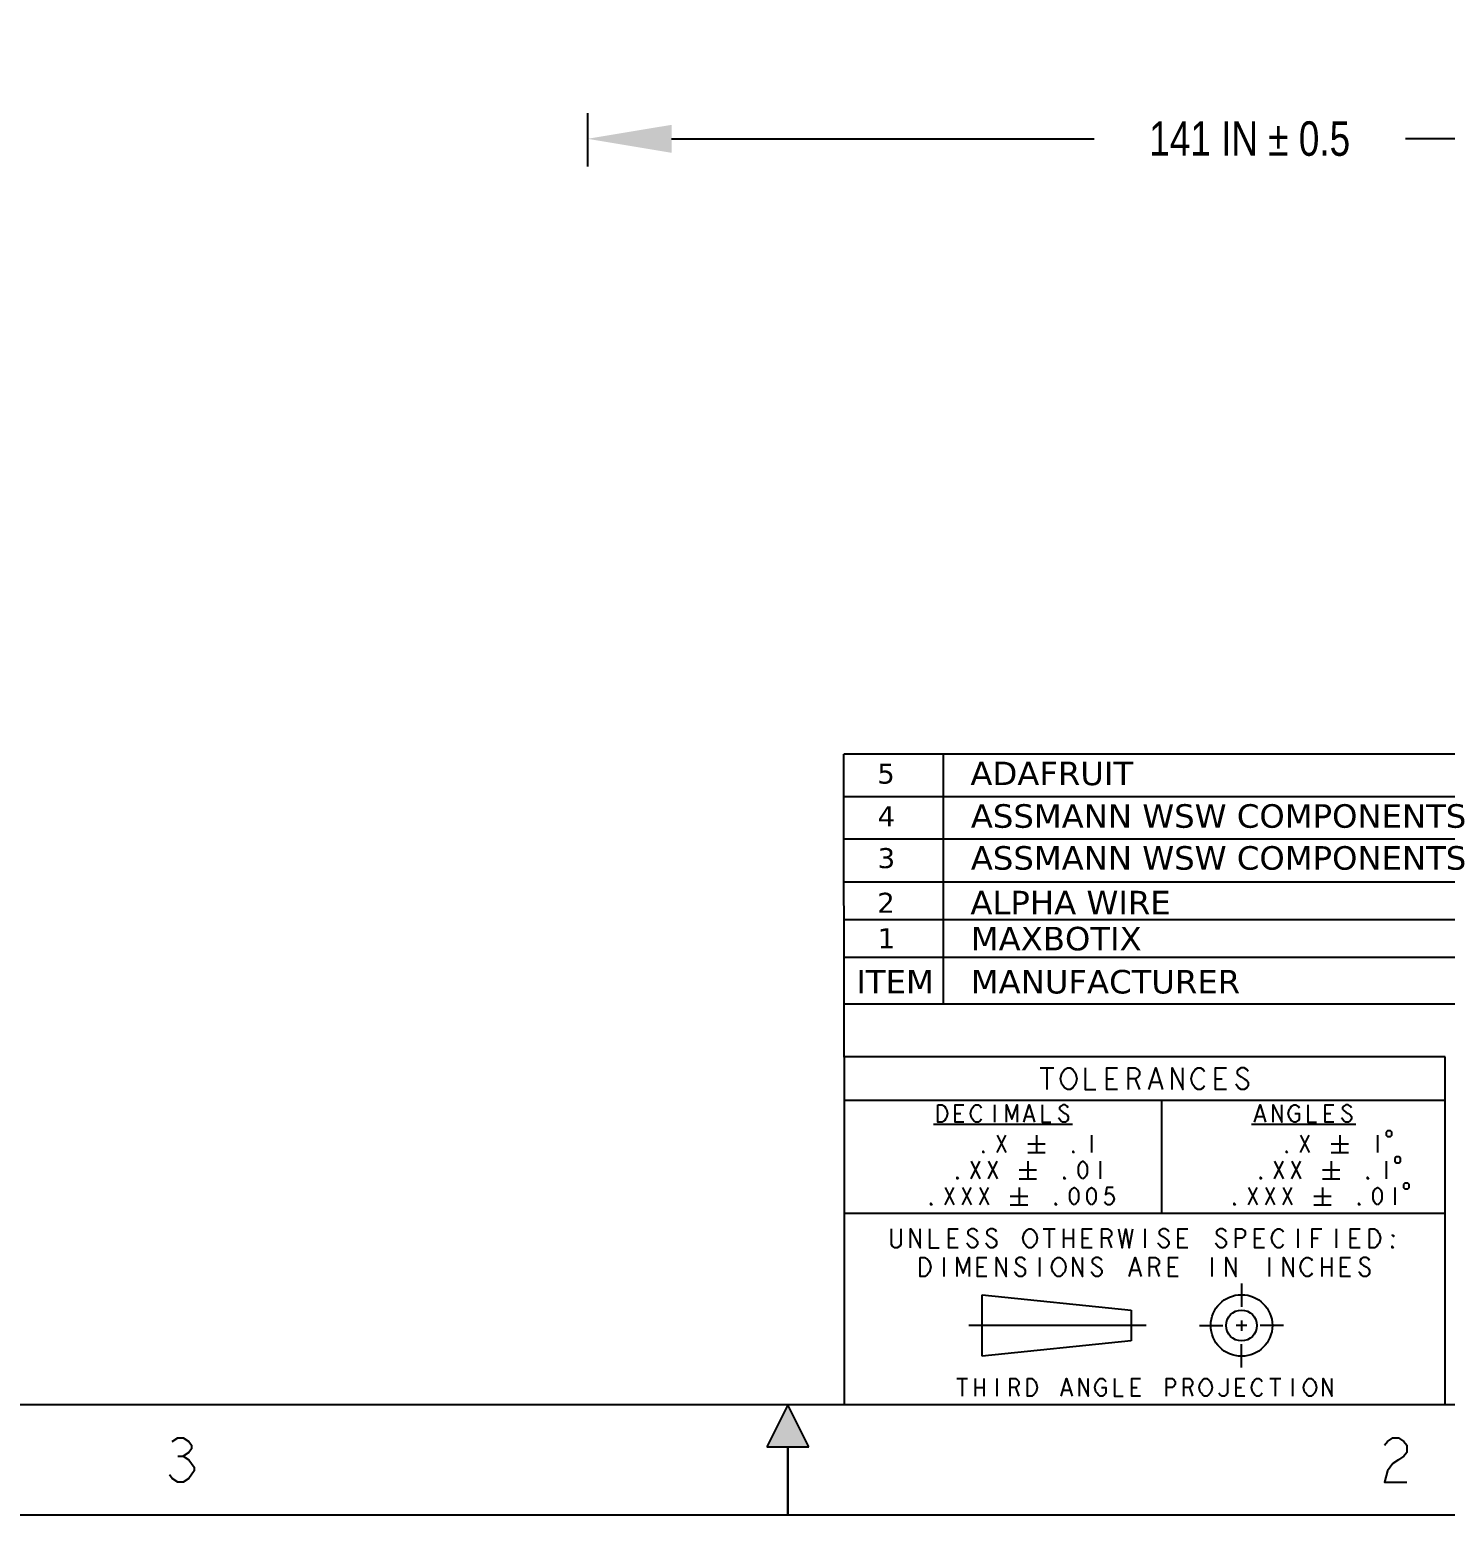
# Model space of a CAD drawing. Extents: x 0 to 22, y 0 to 17.
# Drawn here: x 7.57 to 13.98, y -0.01 to 6.73 of the extents above; entities that cross this region are included whole.
import ezdxf
from ezdxf.lldxf.tags import DXFTag

# ---------------------------------------------------------------- set-up
doc = ezdxf.new("R2010")
doc.units = 0
doc.header["$LTSCALE"] = 1.21
doc.header["$MEASUREMENT"] = 0
doc.header["$PDMODE"] = 3
doc.header["$PDSIZE"] = 0.3125
doc.layers.add('DEFAULT_1', color=7, linetype='CENTER')
doc.styles.add('BEC', font='verdana.ttf')
doc.styles.get("Standard").update_dxf_attribs({"font": 'txt', "width": 0.8})
tags = doc.linetypes.add('CENTER', pattern=[0.6, 0.375, -0.075, 0.075, -0.075]).pattern_tags.tags
tags[10:11] = [DXFTag(74, 4), DXFTag(75, 0), DXFTag(340, '0'), DXFTag(46, 1.0), DXFTag(50, 0.0), DXFTag(44, 0.0), DXFTag(45, 0.0)]
tags[8:9] = [DXFTag(74, 4), DXFTag(75, 0), DXFTag(340, '0'), DXFTag(46, 1.0), DXFTag(50, 0.0), DXFTag(44, 0.0), DXFTag(45, 0.0)]
tags[6:7] = [DXFTag(74, 4), DXFTag(75, 0), DXFTag(340, '0'), DXFTag(46, 1.0), DXFTag(50, 0.0), DXFTag(44, 0.0), DXFTag(45, 0.0)]
tags[4:5] = [DXFTag(74, 4), DXFTag(75, 0), DXFTag(340, '0'), DXFTag(46, 1.0), DXFTag(50, 0.0), DXFTag(44, 0.0), DXFTag(45, 0.0)]
doc.dimstyles.get("Standard").update_dxf_attribs({"dimtxt": 0.15625, "dimasz": 0.1875, "dimexe": 0.396, "dimexo": 0.1375, "dimgap": 0.09, "dimtad": 0, "dimtih": 1, "dimtoh": 1, "dimdec": 4, "dimzin": 0, "dimdsep": 46, "dimtxsty": 'Standard', "dimcen": 0.198, "dimadec": 0, "dimazin": 0, "dimtfac": 1, "dimtdec": 4, "dimtofl": 0, "dimtmove": 0, "dimatfit": 3, "dimfxl": 1, "dimtolj": 1, "dimtzin": 0, "dimarcsym": 0})

# ---------------------------------------------------------------- blocks, each defined once
blk = doc.blocks.new('*D19')
at = {"color": 0, "lineweight": -2, "transparency": 16777216}
for p, q in [((10.4734, 6.2323), (12.3864, 6.2323)), ((15.7086, 6.2323), (13.7956, 6.2323))]:
    blk.add_line(p, q, dxfattribs=at)
at = {"color": 0, "transparency": 16777216}
for points in [[(10.4734, 6.2956), (10.4734, 6.1689), (10.0934, 6.2323)], [(15.7086, 6.2956), (15.7086, 6.1689), (16.0886, 6.2323)]]:
    blk.add_solid(points, dxfattribs=at)
at = {"layer": 'DEFPOINTS', "color": 0, "transparency": 16777216}
for p in [(16.0886, 6.3947), (10.0934, 6.2743), (10.0934, 6.2323)]:
    blk.add_point(p, dxfattribs=at)
at = {"color": 0, "transparency": 16777216, "insert": (13.091, 6.2323), "char_height": 0.15625, "attachment_point": 5}
blk.add_mtext('\\A1;141 IN ± 0.5', dxfattribs=at)

msp = doc.modelspace()

# ---------------------------------------------------------------- linework, layer by layer
for p, q in [((10.09365, 6.10719), (10.09365, 6.34764)), ((11.25555, 2.07445), (11.25363, 3.44593)), ((21.49771, 3.44593), (11.25363, 3.44593)), ((11.70395, 2.31356), (11.70395, 3.44593)), ((21.49771, 3.25314), (11.25363, 3.25314)), ((21.49962, 3.06034), (11.25555, 3.06034)), ((21.49962, 2.86657), (11.25555, 2.86657)), ((21.49962, 2.69574), (11.25555, 2.69574)), ((21.49962, 2.52491), (11.25555, 2.52491)), ((21.49962, 2.31356), (11.25555, 2.31356))]:
    msp.add_line(p, q)
at = {"color": 2, "linetype": 'Continuous'}
for p, q in [((13.97634, 2.0748), (11.25587, 2.0748)), ((11.25587, 0.5), (11.25587, 2.0748)), ((12.14243, 2.02559), (12.20395, 2.02559)), ((12.17319, 2.02559), (12.17319, 1.92717)), ((13.97634, 0.5), (13.97634, 2.0748)), ((12.44386, 1.97638), (12.47462, 1.97638)), ((12.57304, 1.97638), (12.5915, 1.92717)), ((12.64686, 1.95997), (12.68377, 1.95997)), ((12.93599, 1.97638), (12.96674, 1.97638)), ((13.97634, 1.87795), (11.25587, 1.87795)), ((11.75784, 1.8189), (11.78244, 1.8189)), ((11.935, 1.85827), (11.935, 1.77953)), ((12.69287, 1.36614), (12.69287, 1.87795)), ((13.43303, 1.8189), (13.45764, 1.8189)), ((11.65941, 1.77073), (12.28933, 1.77073)), ((12.07772, 1.80577), (12.10724, 1.80577)), ((13.09839, 1.77073), (13.57083, 1.77073)), ((13.12299, 1.80577), (13.15252, 1.80577)), ((11.94812, 1.72047), (11.98749, 1.64173)), ((11.94812, 1.64173), (11.98749, 1.72047)), ((12.12529, 1.72047), (12.12529, 1.64173)), ((12.37463, 1.72047), (12.37463, 1.64173)), ((13.32148, 1.72047), (13.36085, 1.64173)), ((13.32148, 1.64173), (13.36085, 1.72047)), ((13.49865, 1.72047), (13.49865, 1.64173)), ((13.66925, 1.72047), (13.66925, 1.64173)), ((12.08592, 1.6811), (12.16466, 1.6811)), ((12.08592, 1.64173), (12.16466, 1.64173)), ((13.45928, 1.6811), (13.53802, 1.6811)), ((13.45928, 1.64173), (13.53802, 1.64173)), ((11.83001, 1.60236), (11.86938, 1.52362)), ((11.83001, 1.52362), (11.86938, 1.60236)), ((11.90875, 1.60236), (11.94812, 1.52362)), ((11.90875, 1.52362), (11.94812, 1.60236)), ((12.04655, 1.56299), (12.12529, 1.56299)), ((12.08592, 1.60236), (12.08592, 1.52362)), ((12.414, 1.60236), (12.414, 1.52362)), ((13.20337, 1.60236), (13.24274, 1.52362)), ((13.20337, 1.52362), (13.24274, 1.60236)), ((13.28211, 1.60236), (13.32148, 1.52362)), ((13.28211, 1.52362), (13.32148, 1.60236)), ((13.41991, 1.56299), (13.49865, 1.56299)), ((13.45928, 1.60236), (13.45928, 1.52362)), ((13.70862, 1.60236), (13.70862, 1.52362)), ((11.7119, 1.48425), (11.75127, 1.40551)), ((11.7119, 1.40551), (11.75127, 1.48425)), ((11.79064, 1.48425), (11.83001, 1.40551)), ((11.79064, 1.40551), (11.83001, 1.48425)), ((11.86938, 1.48425), (11.90875, 1.40551)), ((11.86938, 1.40551), (11.90875, 1.48425)), ((12.04655, 1.52362), (12.12529, 1.52362)), ((12.04655, 1.48425), (12.04655, 1.40551)), ((13.08526, 1.48425), (13.12463, 1.40551)), ((13.08526, 1.40551), (13.12463, 1.48425)), ((13.164, 1.48425), (13.20337, 1.40551)), ((13.164, 1.40551), (13.20337, 1.48425)), ((13.24274, 1.48425), (13.28211, 1.40551)), ((13.24274, 1.40551), (13.28211, 1.48425)), ((13.41991, 1.52362), (13.49865, 1.52362)), ((13.41991, 1.48425), (13.41991, 1.40551)), ((13.74799, 1.48425), (13.74799, 1.40551)), ((12.00718, 1.44488), (12.08592, 1.44488)), ((13.38054, 1.44488), (13.45928, 1.44488)), ((13.97634, 1.36614), (11.25587, 1.36614)), ((12.00718, 1.40551), (12.08592, 1.40551)), ((13.38054, 1.40551), (13.45928, 1.40551)), ((12.15597, 1.29724), (12.2101, 1.29724)), ((12.18303, 1.29724), (12.18303, 1.21063)), ((12.24799, 1.29724), (12.24799, 1.21063)), ((12.2913, 1.29724), (12.2913, 1.21063)), ((12.6161, 1.29724), (12.6161, 1.21063)), ((13.30902, 1.29724), (13.30902, 1.21063)), ((13.48224, 1.29724), (13.48224, 1.21063)), ((11.72831, 1.25394), (11.75537, 1.25394)), ((12.24799, 1.25394), (12.2913, 1.25394)), ((12.33461, 1.25394), (12.36167, 1.25394)), ((12.44829, 1.25394), (12.46453, 1.21063)), ((12.76768, 1.25394), (12.79474, 1.25394)), ((13.11414, 1.25394), (13.1412, 1.25394)), ((13.37398, 1.25394), (13.40104, 1.25394)), ((13.5472, 1.25394), (13.57427, 1.25394)), ((11.70665, 1.16732), (11.70665, 1.08071)), ((12.13972, 1.16732), (12.13972, 1.08071)), ((12.91925, 1.16732), (12.91925, 1.08071)), ((13.1791, 1.16732), (13.1791, 1.08071)), ((13.41728, 1.16732), (13.41728, 1.08071)), ((13.46059, 1.16732), (13.46059, 1.08071)), ((11.85823, 1.12402), (11.8853, 1.12402)), ((12.55656, 1.10958), (12.58904, 1.10958)), ((12.66482, 1.12402), (12.68106, 1.08071)), ((12.72437, 1.12402), (12.75144, 1.12402)), ((13.41728, 1.12402), (13.46059, 1.12402)), ((13.5039, 1.12402), (13.53097, 1.12402)), ((11.76473, 0.61811), (11.81394, 0.61811)), ((11.78933, 0.61811), (11.78933, 0.53937)), ((11.84839, 0.61811), (11.84839, 0.53937)), ((11.88776, 0.61811), (11.88776, 0.53937)), ((11.94681, 0.61811), (11.94681, 0.53937)), ((13.18205, 0.61811), (13.23126, 0.61811)), ((13.20665, 0.61811), (13.20665, 0.53937)), ((13.28539, 0.61811), (13.28539, 0.53937)), ((11.84839, 0.57874), (11.88776, 0.57874)), ((12.03047, 0.57874), (12.04524, 0.53937)), ((12.24701, 0.56562), (12.27654, 0.56562)), ((12.55705, 0.57874), (12.58165, 0.57874)), ((12.81787, 0.57874), (12.83264, 0.53937)), ((13.02949, 0.57874), (13.0541, 0.57874)), ((13.97634, 0.5), (11.25587, 0.5)), ((8.2375, 0.26667), (8.2625, 0.26667))]:
    msp.add_line(p, q, dxfattribs=at)
at = {"color": 7, "linetype": 'Continuous'}
for p, q in [((13.05391, 1.04949), (13.05391, 0.94282)), ((11.87911, 0.9984), (12.55411, 0.92865)), ((11.87911, 0.7194), (11.87911, 0.9984)), ((12.55411, 0.92865), (12.55411, 0.78915)), ((13.05391, 0.88199), (13.05391, 0.8347)), ((12.86332, 0.8589), (12.96998, 0.8589)), ((13.07826, 0.8589), (13.03002, 0.8589)), ((13.2445, 0.8589), (13.13783, 0.8589)), ((12.55411, 0.78915), (11.87911, 0.7194)), ((13.05391, 0.66831), (13.05391, 0.77498)), ((21.49996, 0.5), (0.5, 0.5)), ((10.99998, 0.5), (10.90498, 0.31)), ((11.09498, 0.31), (10.99998, 0.5)), ((10.90498, 0.31), (11.09498, 0.31)), ((21.99996, 0), (0, 0))]:
    msp.add_line(p, q, dxfattribs=at)
at = {"color": 2, "linetype": 'Continuous'}
for points in [[(12.29622, 1.94357), (12.29007, 1.93537), (12.27777, 1.92717), (12.26546, 1.92717), (12.25316, 1.93537), (12.24701, 1.94357), (12.24086, 1.95177), (12.23471, 1.97638), (12.24086, 2.00098), (12.24701, 2.00919), (12.25316, 2.01739), (12.26546, 2.02559), (12.27777, 2.02559), (12.29007, 2.01739), (12.29622, 2.00919), (12.30237, 2.00098), (12.30852, 1.97638), (12.30237, 1.95177), (12.29622, 1.94357)], [(12.34543, 2.02559), (12.34543, 1.92717), (12.39465, 1.92717)], [(12.49307, 1.92717), (12.44386, 1.92717), (12.44386, 2.02559), (12.49307, 2.02559)], [(12.54228, 1.92717), (12.54228, 2.02559), (12.57304, 2.02559), (12.58535, 2.01739), (12.5915, 2.00919), (12.5915, 1.99278), (12.58535, 1.98458), (12.57304, 1.97638), (12.54228, 1.97638)], [(12.63456, 1.92717), (12.66532, 2.02559), (12.69607, 1.92717)], [(12.73913, 1.92717), (12.73913, 2.02559), (12.78835, 1.92717), (12.78835, 2.02559)], [(12.88677, 1.94357), (12.88062, 1.93537), (12.86832, 1.92717), (12.85602, 1.92717), (12.84371, 1.93537), (12.83756, 1.94357), (12.83141, 1.95177), (12.82526, 1.97638), (12.83141, 2.00098), (12.83756, 2.00919), (12.84371, 2.01739), (12.85602, 2.02559), (12.86832, 2.02559), (12.88062, 2.01739), (12.88677, 2.00919)], [(12.9852, 1.92717), (12.93599, 1.92717), (12.93599, 2.02559), (12.9852, 2.02559)], [(13.08362, 2.00919), (13.07747, 2.01739), (13.06517, 2.02559), (13.05286, 2.02559), (13.04056, 2.01739), (13.03441, 2.00919), (13.03441, 2.00098), (13.04056, 1.99278), (13.05286, 1.98458), (13.06517, 1.97638), (13.07747, 1.96818), (13.08362, 1.95997), (13.08362, 1.94357), (13.07747, 1.93537), (13.06517, 1.92717), (13.05286, 1.92717), (13.04056, 1.93537), (13.03441, 1.94357), (13.02826, 1.95177)], [(11.6791, 1.85827), (11.69878, 1.85827), (11.70862, 1.85171), (11.71354, 1.84514), (11.71847, 1.83858), (11.72339, 1.8189), (11.71847, 1.79921), (11.71354, 1.79265), (11.70862, 1.78609), (11.69878, 1.77953), (11.6791, 1.77953), (11.6791, 1.85827)], [(11.79721, 1.77953), (11.75784, 1.77953), (11.75784, 1.85827), (11.79721, 1.85827)], [(11.87594, 1.79265), (11.87102, 1.78609), (11.86118, 1.77953), (11.85134, 1.77953), (11.8415, 1.78609), (11.83658, 1.79265), (11.83165, 1.79921), (11.82673, 1.8189), (11.83165, 1.83858), (11.83658, 1.84514), (11.8415, 1.85171), (11.85134, 1.85827), (11.86118, 1.85827), (11.87102, 1.85171), (11.87594, 1.84514)], [(11.98913, 1.77953), (11.98913, 1.85827), (12.01374, 1.79265), (12.03835, 1.85827), (12.03835, 1.77953)], [(12.06787, 1.77953), (12.09248, 1.85827), (12.11709, 1.77953)], [(12.15154, 1.85827), (12.15154, 1.77953), (12.19091, 1.77953)], [(12.26965, 1.84514), (12.26472, 1.85171), (12.25488, 1.85827), (12.24504, 1.85827), (12.2352, 1.85171), (12.23028, 1.84514), (12.23028, 1.83858), (12.2352, 1.83202), (12.24504, 1.82546), (12.25488, 1.8189), (12.26472, 1.81234), (12.26965, 1.80577), (12.26965, 1.79265), (12.26472, 1.78609), (12.25488, 1.77953), (12.24504, 1.77953), (12.2352, 1.78609), (12.23028, 1.79265), (12.22535, 1.79921)], [(13.11315, 1.77953), (13.13776, 1.85827), (13.16236, 1.77953)], [(13.19681, 1.77953), (13.19681, 1.85827), (13.23618, 1.77953), (13.23618, 1.85827)], [(13.29524, 1.8189), (13.31492, 1.8189), (13.31492, 1.79265), (13.31, 1.78609), (13.30016, 1.77953), (13.29031, 1.77953), (13.28047, 1.78609), (13.27555, 1.79265), (13.27063, 1.79921), (13.26571, 1.8189), (13.27063, 1.83858), (13.27555, 1.84514), (13.28047, 1.85171), (13.29031, 1.85827), (13.30016, 1.85827), (13.31, 1.85171), (13.31492, 1.84514)], [(13.35429, 1.85827), (13.35429, 1.77953), (13.39366, 1.77953)], [(13.4724, 1.77953), (13.43303, 1.77953), (13.43303, 1.85827), (13.4724, 1.85827)], [(13.55114, 1.84514), (13.54622, 1.85171), (13.53638, 1.85827), (13.52654, 1.85827), (13.51669, 1.85171), (13.51177, 1.84514), (13.51177, 1.83858), (13.51669, 1.83202), (13.52654, 1.82546), (13.53638, 1.8189), (13.54622, 1.81234), (13.55114, 1.80577), (13.55114, 1.79265), (13.54622, 1.78609), (13.53638, 1.77953), (13.52654, 1.77953), (13.51669, 1.78609), (13.51177, 1.79265), (13.50685, 1.79921)], [(13.70862, 1.7336), (13.70862, 1.72047), (13.71518, 1.71391), (13.72831, 1.71391), (13.73487, 1.72047), (13.73487, 1.7336), (13.72831, 1.74016), (13.71518, 1.74016), (13.70862, 1.7336)], [(11.88907, 1.64173), (11.88415, 1.64173), (11.88415, 1.64829), (11.88907, 1.64173)], [(12.29589, 1.64173), (12.29097, 1.64173), (12.29097, 1.64829), (12.29589, 1.64173)], [(13.26243, 1.64173), (13.25751, 1.64173), (13.25751, 1.64829), (13.26243, 1.64173)], [(13.74799, 1.61549), (13.74799, 1.60236), (13.75455, 1.5958), (13.76768, 1.5958), (13.77424, 1.60236), (13.77424, 1.61549), (13.76768, 1.62205), (13.75455, 1.62205), (13.74799, 1.61549)], [(12.33526, 1.52362), (12.32542, 1.53018), (12.3205, 1.53675), (12.31558, 1.54987), (12.31558, 1.57612), (12.3205, 1.58924), (12.32542, 1.5958), (12.33526, 1.60236), (12.34511, 1.5958), (12.35003, 1.58924), (12.35495, 1.57612), (12.35495, 1.54987), (12.35003, 1.53675), (12.34511, 1.53018), (12.33526, 1.52362)], [(11.77096, 1.52362), (11.76604, 1.52362), (11.76604, 1.53018), (11.77096, 1.52362)], [(12.25652, 1.52362), (12.2516, 1.52362), (12.2516, 1.53018), (12.25652, 1.52362)], [(12.29589, 1.40551), (12.28605, 1.41207), (12.28113, 1.41864), (12.27621, 1.43176), (12.27621, 1.45801), (12.28113, 1.47113), (12.28605, 1.47769), (12.29589, 1.48425), (12.30574, 1.47769), (12.31066, 1.47113), (12.31558, 1.45801), (12.31558, 1.43176), (12.31066, 1.41864), (12.30574, 1.41207), (12.29589, 1.40551)], [(12.37463, 1.40551), (12.36479, 1.41207), (12.35987, 1.41864), (12.35495, 1.43176), (12.35495, 1.45801), (12.35987, 1.47113), (12.36479, 1.47769), (12.37463, 1.48425), (12.38448, 1.47769), (12.3894, 1.47113), (12.39432, 1.45801), (12.39432, 1.43176), (12.3894, 1.41864), (12.38448, 1.41207), (12.37463, 1.40551)], [(12.47306, 1.48425), (12.44353, 1.48425), (12.43861, 1.45144), (12.44845, 1.45801), (12.45829, 1.45801), (12.46814, 1.45144), (12.47306, 1.44488), (12.47798, 1.43176), (12.47306, 1.41864), (12.46814, 1.41207), (12.45829, 1.40551), (12.44845, 1.40551), (12.43861, 1.41207), (12.43369, 1.41864)], [(13.14432, 1.52362), (13.1394, 1.52362), (13.1394, 1.53018), (13.14432, 1.52362)], [(13.62988, 1.52362), (13.62496, 1.52362), (13.62496, 1.53018), (13.62988, 1.52362)], [(13.66925, 1.40551), (13.65941, 1.41207), (13.65449, 1.41864), (13.64957, 1.43176), (13.64957, 1.45801), (13.65449, 1.47113), (13.65941, 1.47769), (13.66925, 1.48425), (13.67909, 1.47769), (13.68402, 1.47113), (13.68894, 1.45801), (13.68894, 1.43176), (13.68402, 1.41864), (13.67909, 1.41207), (13.66925, 1.40551)], [(13.78736, 1.49738), (13.78736, 1.48425), (13.79392, 1.47769), (13.80705, 1.47769), (13.81361, 1.48425), (13.81361, 1.49738), (13.80705, 1.50394), (13.79392, 1.50394), (13.78736, 1.49738)], [(11.65285, 1.40551), (11.64793, 1.40551), (11.64793, 1.41207), (11.65285, 1.40551)], [(12.21715, 1.40551), (12.21223, 1.40551), (12.21223, 1.41207), (12.21715, 1.40551)], [(13.02621, 1.40551), (13.02129, 1.40551), (13.02129, 1.41207), (13.02621, 1.40551)], [(13.59051, 1.40551), (13.58559, 1.40551), (13.58559, 1.41207), (13.59051, 1.40551)], [(11.51177, 1.29724), (11.51177, 1.22507), (11.50636, 1.21785), (11.49553, 1.21063), (11.4847, 1.21063), (11.47388, 1.21785), (11.46847, 1.22507), (11.46847, 1.29724)], [(11.55508, 1.21063), (11.55508, 1.29724), (11.59839, 1.21063), (11.59839, 1.29724)], [(11.64169, 1.29724), (11.64169, 1.21063), (11.685, 1.21063)], [(11.77162, 1.21063), (11.72831, 1.21063), (11.72831, 1.29724), (11.77162, 1.29724)], [(11.85823, 1.28281), (11.85282, 1.29003), (11.84199, 1.29724), (11.83116, 1.29724), (11.82034, 1.29003), (11.81492, 1.28281), (11.81492, 1.27559), (11.82034, 1.26837), (11.83116, 1.26115), (11.84199, 1.25394), (11.85282, 1.24672), (11.85823, 1.2395), (11.85823, 1.22507), (11.85282, 1.21785), (11.84199, 1.21063), (11.83116, 1.21063), (11.82034, 1.21785), (11.81492, 1.22507), (11.80951, 1.23228)], [(11.94484, 1.28281), (11.93943, 1.29003), (11.9286, 1.29724), (11.91778, 1.29724), (11.90695, 1.29003), (11.90154, 1.28281), (11.90154, 1.27559), (11.90695, 1.26837), (11.91778, 1.26115), (11.9286, 1.25394), (11.93943, 1.24672), (11.94484, 1.2395), (11.94484, 1.22507), (11.93943, 1.21785), (11.9286, 1.21063), (11.91778, 1.21063), (11.90695, 1.21785), (11.90154, 1.22507), (11.89612, 1.23228)], [(12.11807, 1.22507), (12.11266, 1.21785), (12.10183, 1.21063), (12.091, 1.21063), (12.08018, 1.21785), (12.07476, 1.22507), (12.06935, 1.23228), (12.06394, 1.25394), (12.06935, 1.27559), (12.07476, 1.28281), (12.08018, 1.29003), (12.091, 1.29724), (12.10183, 1.29724), (12.11266, 1.29003), (12.11807, 1.28281), (12.12349, 1.27559), (12.1289, 1.25394), (12.12349, 1.23228), (12.11807, 1.22507)], [(12.37791, 1.21063), (12.33461, 1.21063), (12.33461, 1.29724), (12.37791, 1.29724)], [(12.42122, 1.21063), (12.42122, 1.29724), (12.44829, 1.29724), (12.45912, 1.29003), (12.46453, 1.28281), (12.46453, 1.26837), (12.45912, 1.26115), (12.44829, 1.25394), (12.42122, 1.25394)], [(12.49701, 1.29724), (12.51325, 1.21063), (12.52949, 1.29724), (12.54573, 1.21063), (12.56197, 1.29724)], [(12.72437, 1.28281), (12.71896, 1.29003), (12.70813, 1.29724), (12.6973, 1.29724), (12.68648, 1.29003), (12.68106, 1.28281), (12.68106, 1.27559), (12.68648, 1.26837), (12.6973, 1.26115), (12.70813, 1.25394), (12.71896, 1.24672), (12.72437, 1.2395), (12.72437, 1.22507), (12.71896, 1.21785), (12.70813, 1.21063), (12.6973, 1.21063), (12.68648, 1.21785), (12.68106, 1.22507), (12.67565, 1.23228)], [(12.81099, 1.21063), (12.76768, 1.21063), (12.76768, 1.29724), (12.81099, 1.29724)], [(12.98421, 1.28281), (12.9788, 1.29003), (12.96797, 1.29724), (12.95715, 1.29724), (12.94632, 1.29003), (12.94091, 1.28281), (12.94091, 1.27559), (12.94632, 1.26837), (12.95715, 1.26115), (12.96797, 1.25394), (12.9788, 1.24672), (12.98421, 1.2395), (12.98421, 1.22507), (12.9788, 1.21785), (12.96797, 1.21063), (12.95715, 1.21063), (12.94632, 1.21785), (12.94091, 1.22507), (12.93549, 1.23228)], [(13.02752, 1.21063), (13.02752, 1.29724), (13.05459, 1.29724), (13.06541, 1.29003), (13.07083, 1.28281), (13.07083, 1.26837), (13.06541, 1.26115), (13.05459, 1.25394), (13.02752, 1.25394)], [(13.15744, 1.21063), (13.11414, 1.21063), (13.11414, 1.29724), (13.15744, 1.29724)], [(13.24406, 1.22507), (13.23864, 1.21785), (13.22782, 1.21063), (13.21699, 1.21063), (13.20616, 1.21785), (13.20075, 1.22507), (13.19534, 1.23228), (13.18992, 1.25394), (13.19534, 1.27559), (13.20075, 1.28281), (13.20616, 1.29003), (13.21699, 1.29724), (13.22782, 1.29724), (13.23864, 1.29003), (13.24406, 1.28281)], [(13.37398, 1.21063), (13.37398, 1.29724), (13.41728, 1.29724)], [(13.59051, 1.21063), (13.5472, 1.21063), (13.5472, 1.29724), (13.59051, 1.29724)], [(13.63382, 1.29724), (13.65547, 1.29724), (13.6663, 1.29003), (13.67171, 1.28281), (13.67713, 1.27559), (13.68254, 1.25394), (13.67713, 1.23228), (13.67171, 1.22507), (13.6663, 1.21785), (13.65547, 1.21063), (13.63382, 1.21063), (13.63382, 1.29724)], [(13.74209, 1.26837), (13.74209, 1.26115), (13.73667, 1.26837), (13.74209, 1.26837)], [(13.74209, 1.21063), (13.73667, 1.21063), (13.73667, 1.21785), (13.74209, 1.21063)], [(11.59839, 1.16732), (11.62004, 1.16732), (11.63087, 1.1601), (11.63628, 1.15289), (11.64169, 1.14567), (11.64711, 1.12402), (11.64169, 1.10236), (11.63628, 1.09514), (11.63087, 1.08793), (11.62004, 1.08071), (11.59839, 1.08071), (11.59839, 1.16732)], [(11.7662, 1.08071), (11.7662, 1.16732), (11.79327, 1.09514), (11.82034, 1.16732), (11.82034, 1.08071)], [(11.90154, 1.08071), (11.85823, 1.08071), (11.85823, 1.16732), (11.90154, 1.16732)], [(11.94484, 1.08071), (11.94484, 1.16732), (11.98815, 1.08071), (11.98815, 1.16732)], [(12.07476, 1.15289), (12.06935, 1.1601), (12.05852, 1.16732), (12.0477, 1.16732), (12.03687, 1.1601), (12.03146, 1.15289), (12.03146, 1.14567), (12.03687, 1.13845), (12.0477, 1.13123), (12.05852, 1.12402), (12.06935, 1.1168), (12.07476, 1.10958), (12.07476, 1.09514), (12.06935, 1.08793), (12.05852, 1.08071), (12.0477, 1.08071), (12.03687, 1.08793), (12.03146, 1.09514), (12.02604, 1.10236)], [(12.24799, 1.09514), (12.24258, 1.08793), (12.23175, 1.08071), (12.22093, 1.08071), (12.2101, 1.08793), (12.20469, 1.09514), (12.19927, 1.10236), (12.19386, 1.12402), (12.19927, 1.14567), (12.20469, 1.15289), (12.2101, 1.1601), (12.22093, 1.16732), (12.23175, 1.16732), (12.24258, 1.1601), (12.24799, 1.15289), (12.25341, 1.14567), (12.25882, 1.12402), (12.25341, 1.10236), (12.24799, 1.09514)], [(12.2913, 1.08071), (12.2913, 1.16732), (12.33461, 1.08071), (12.33461, 1.16732)], [(12.42122, 1.15289), (12.41581, 1.1601), (12.40498, 1.16732), (12.39415, 1.16732), (12.38333, 1.1601), (12.37791, 1.15289), (12.37791, 1.14567), (12.38333, 1.13845), (12.39415, 1.13123), (12.40498, 1.12402), (12.41581, 1.1168), (12.42122, 1.10958), (12.42122, 1.09514), (12.41581, 1.08793), (12.40498, 1.08071), (12.39415, 1.08071), (12.38333, 1.08793), (12.37791, 1.09514), (12.3725, 1.10236)], [(12.54573, 1.08071), (12.5728, 1.16732), (12.59986, 1.08071)], [(12.63776, 1.08071), (12.63776, 1.16732), (12.66482, 1.16732), (12.67565, 1.1601), (12.68106, 1.15289), (12.68106, 1.13845), (12.67565, 1.13123), (12.66482, 1.12402), (12.63776, 1.12402)], [(12.76768, 1.08071), (12.72437, 1.08071), (12.72437, 1.16732), (12.76768, 1.16732)], [(12.98421, 1.08071), (12.98421, 1.16732), (13.02752, 1.08071), (13.02752, 1.16732)], [(13.24406, 1.08071), (13.24406, 1.16732), (13.28736, 1.08071), (13.28736, 1.16732)], [(13.37398, 1.09514), (13.36856, 1.08793), (13.35774, 1.08071), (13.34691, 1.08071), (13.33608, 1.08793), (13.33067, 1.09514), (13.32526, 1.10236), (13.31984, 1.12402), (13.32526, 1.14567), (13.33067, 1.15289), (13.33608, 1.1601), (13.34691, 1.16732), (13.35774, 1.16732), (13.36856, 1.1601), (13.37398, 1.15289)], [(13.5472, 1.08071), (13.5039, 1.08071), (13.5039, 1.16732), (13.5472, 1.16732)], [(13.63382, 1.15289), (13.62841, 1.1601), (13.61758, 1.16732), (13.60675, 1.16732), (13.59593, 1.1601), (13.59051, 1.15289), (13.59051, 1.14567), (13.59593, 1.13845), (13.60675, 1.13123), (13.61758, 1.12402), (13.62841, 1.1168), (13.63382, 1.10958), (13.63382, 1.09514), (13.62841, 1.08793), (13.61758, 1.08071), (13.60675, 1.08071), (13.59593, 1.08793), (13.59051, 1.09514), (13.5851, 1.10236)], [(12.00587, 0.53937), (12.00587, 0.61811), (12.03047, 0.61811), (12.04032, 0.61155), (12.04524, 0.60499), (12.04524, 0.59186), (12.04032, 0.5853), (12.03047, 0.57874), (12.00587, 0.57874)], [(12.08461, 0.61811), (12.10429, 0.61811), (12.11413, 0.61155), (12.11906, 0.60499), (12.12398, 0.59843), (12.1289, 0.57874), (12.12398, 0.55906), (12.11906, 0.55249), (12.11413, 0.54593), (12.10429, 0.53937), (12.08461, 0.53937), (12.08461, 0.61811)], [(12.23717, 0.53937), (12.26177, 0.61811), (12.28638, 0.53937)], [(12.32083, 0.53937), (12.32083, 0.61811), (12.3602, 0.53937), (12.3602, 0.61811)], [(12.41925, 0.57874), (12.43894, 0.57874), (12.43894, 0.55249), (12.43402, 0.54593), (12.42417, 0.53937), (12.41433, 0.53937), (12.40449, 0.54593), (12.39957, 0.55249), (12.39465, 0.55906), (12.38972, 0.57874), (12.39465, 0.59843), (12.39957, 0.60499), (12.40449, 0.61155), (12.41433, 0.61811), (12.42417, 0.61811), (12.43402, 0.61155), (12.43894, 0.60499)], [(12.47831, 0.61811), (12.47831, 0.53937), (12.51768, 0.53937)], [(12.59642, 0.53937), (12.55705, 0.53937), (12.55705, 0.61811), (12.59642, 0.61811)], [(12.71453, 0.53937), (12.71453, 0.61811), (12.73913, 0.61811), (12.74898, 0.61155), (12.7539, 0.60499), (12.7539, 0.59186), (12.74898, 0.5853), (12.73913, 0.57874), (12.71453, 0.57874)], [(12.79327, 0.53937), (12.79327, 0.61811), (12.81787, 0.61811), (12.82772, 0.61155), (12.83264, 0.60499), (12.83264, 0.59186), (12.82772, 0.5853), (12.81787, 0.57874), (12.79327, 0.57874)], [(12.91138, 0.55249), (12.90646, 0.54593), (12.89662, 0.53937), (12.88677, 0.53937), (12.87693, 0.54593), (12.87201, 0.55249), (12.86709, 0.55906), (12.86217, 0.57874), (12.86709, 0.59843), (12.87201, 0.60499), (12.87693, 0.61155), (12.88677, 0.61811), (12.89662, 0.61811), (12.90646, 0.61155), (12.91138, 0.60499), (12.9163, 0.59843), (12.92122, 0.57874), (12.9163, 0.55906), (12.91138, 0.55249)], [(12.99012, 0.61811), (12.99012, 0.55249), (12.9852, 0.54593), (12.97536, 0.53937), (12.96551, 0.53937), (12.95567, 0.54593), (12.95075, 0.55249)], [(13.06886, 0.53937), (13.02949, 0.53937), (13.02949, 0.61811), (13.06886, 0.61811)], [(13.1476, 0.55249), (13.14268, 0.54593), (13.13284, 0.53937), (13.12299, 0.53937), (13.11315, 0.54593), (13.10823, 0.55249), (13.10331, 0.55906), (13.09839, 0.57874), (13.10331, 0.59843), (13.10823, 0.60499), (13.11315, 0.61155), (13.12299, 0.61811), (13.13284, 0.61811), (13.14268, 0.61155), (13.1476, 0.60499)], [(13.38382, 0.55249), (13.3789, 0.54593), (13.36906, 0.53937), (13.35921, 0.53937), (13.34937, 0.54593), (13.34445, 0.55249), (13.33953, 0.55906), (13.33461, 0.57874), (13.33953, 0.59843), (13.34445, 0.60499), (13.34937, 0.61155), (13.35921, 0.61811), (13.36906, 0.61811), (13.3789, 0.61155), (13.38382, 0.60499), (13.38874, 0.59843), (13.39366, 0.57874), (13.38874, 0.55906), (13.38382, 0.55249)], [(13.42319, 0.53937), (13.42319, 0.61811), (13.46256, 0.53937), (13.46256, 0.61811)], [(8.2125, 0.33333), (8.2375, 0.35), (8.2625, 0.35), (8.2875, 0.33333), (8.3, 0.31667), (8.3, 0.3), (8.2875, 0.28333), (8.2625, 0.26667), (8.2875, 0.25)], [(13.70173, 0.31667), (13.71423, 0.33333), (13.73923, 0.35), (13.76423, 0.35), (13.78923, 0.33333), (13.80173, 0.31667), (13.80173, 0.28333), (13.78923, 0.26667), (13.76423, 0.25), (13.73923, 0.23333), (13.71423, 0.2), (13.70173, 0.15), (13.80173, 0.15)], [(8.2875, 0.25), (8.3125, 0.21667), (8.3125, 0.2)], [(8.3125, 0.2), (8.2875, 0.16667), (8.2625, 0.15), (8.2375, 0.15), (8.2125, 0.16667), (8.2, 0.18333)]]:
    msp.add_lwpolyline(points, dxfattribs=at)
at = {"color": 7, "linetype": 'Continuous', "const_width": 0.01}
msp.add_lwpolyline([(10.99998, 0), (10.99998, 0.31)], dxfattribs=at)
at = {"color": 7, "linetype": 'Continuous'}
for radius in [0.1395, 0.06975]:
    msp.add_circle((13.05391, 0.8589), radius, dxfattribs=at)
msp.add_solid([(10.99998, 0.5), (11.09498, 0.31), (10.90498, 0.31)], dxfattribs=at)
at = {"layer": 'DEFAULT_1', "color": 7, "linetype": 'CENTER'}
msp.add_line((12.62238, 0.8589), (11.81907, 0.8589), dxfattribs=at)

# ---------------------------------------------------------------- texts
at = {"style": 'BEC'}
for s, height, p in [('5', 0.09053, (11.40472, 3.31263)), ('ADAFRUIT', 0.106501, (11.82629, 3.30554)), ('4', 0.09053, (11.40663, 3.11984)), ('ASSMANN WSW COMPONENTS', 0.1065009, (11.8282, 3.11275)), ('ASSMANN WSW COMPONENTS', 0.1065009, (11.8282, 2.92284)), ('3', 0.09053, (11.40663, 2.92993)), ('2', 0.09053, (11.40472, 2.72767)), ('ALPHA WIRE', 0.106501, (11.82629, 2.72057)), ('1', 0.09053, (11.40663, 2.56674)), ('MAXBOTIX', 0.106501, (11.8282, 2.55748)), ('ITEM', 0.106501, (11.31015, 2.36231)), ('MANUFACTURER', 0.1065009, (11.8282, 2.36231))]:
    msp.add_text(s, height=height, dxfattribs=at).set_placement(p)

# ---------------------------------------------------------------- dimensions: what is measured, and where the dimension line sits
dim = msp.add_linear_dim(base=(10.09337, 6.23225), p1=(16.08859, 6.3947), p2=(10.09337, 6.27428), angle=180, text='141 IN ± 0.5', dimstyle='Standard', override={"dimasz": 0.38, "dimexo": 0.6625, "dimse1": 1, "dimse2": 1})
dim.commit()
dim.dimension.update_dxf_attribs({"geometry": '*D19', "text_midpoint": (13.09098, 6.23225)})

doc.saveas('drawing.dxf')
